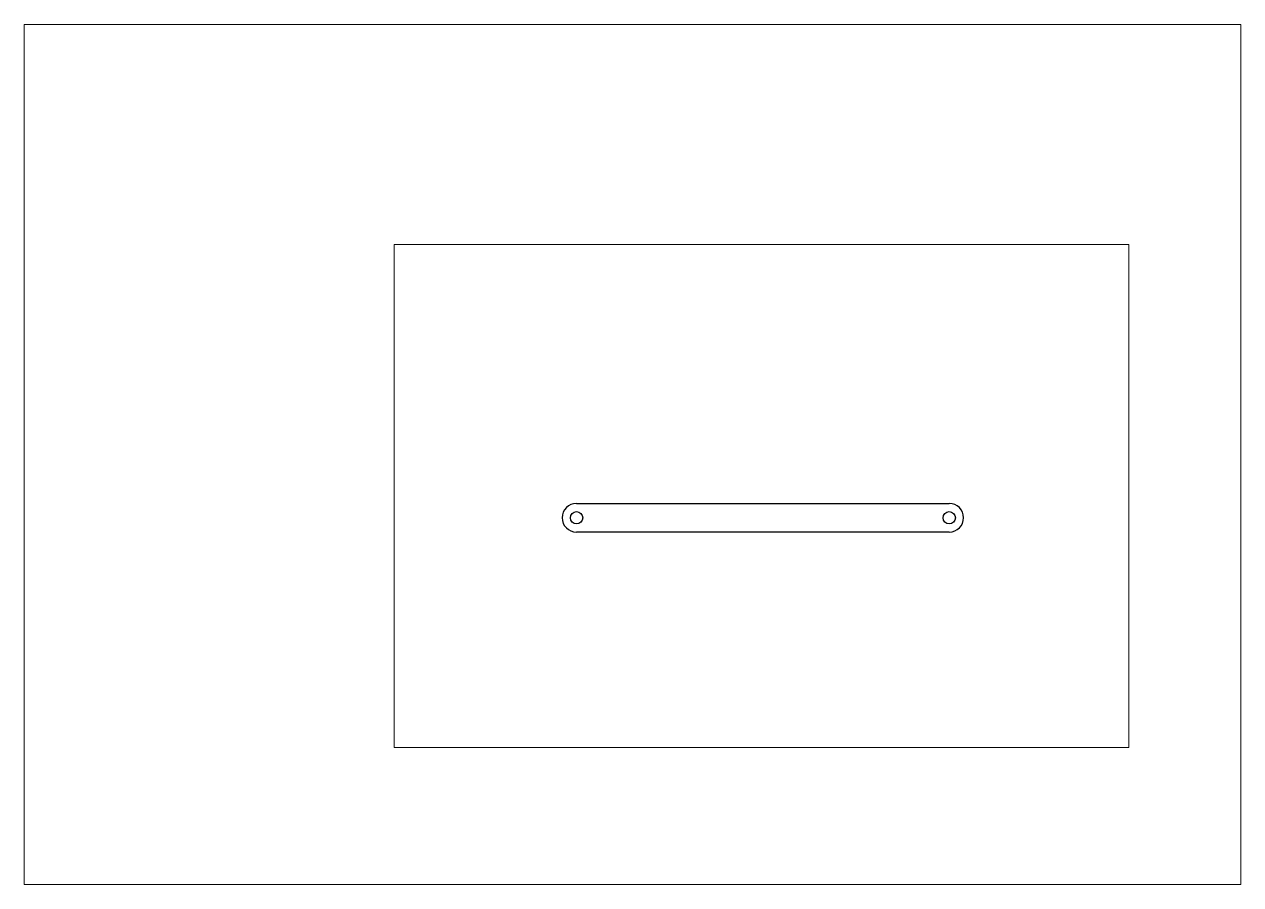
# Paper-space layout 'Layout1' of a CAD drawing. Extents: x 0 to 297, y 0 to 210.
# The model-space entities are those that its viewports show. They can reach past a viewport. Long polylines and large blocks are cut down to what shows.
import ezdxf

# ---------------------------------------------------------------- set-up
doc = ezdxf.new("R2010")
doc.units = 0
doc.header["$MEASUREMENT"] = 0

msp = doc.modelspace()

# ---------------------------------------------------------------- linework, layer by layer
at = {"color": 7, "linetype": 'Continuous'}
for p, q in [((134.83214, 93.056507), (225.83214, 93.056507)), ((225.83214, 86.056507), (134.83214, 86.056507))]:
    msp.add_line(p, q, dxfattribs=at)
for centre in [(134.83214, 89.556507), (225.83214, 89.556507)]:
    msp.add_circle(centre, 1.5, dxfattribs=at)
for centre, start, end in [((134.83214, 89.556507), 90, 270), ((225.83214, 89.556507), 270, 90)]:
    msp.add_arc(centre, 3.5, start, end, dxfattribs=at)

psp = doc.layouts.get("Layout1")

# ---------------------------------------------------------------- viewports
at = {"layer": '0', "color": 3, "linetype": 'Continuous'}
psp.add_viewport(center=(148.5, 105), size=(297, 210), view_center_point=(148.5, 105), view_height=210, dxfattribs=at)
psp.add_viewport(center=(180.0192, 94.883764), size=(179.36931, 122.82898), view_center_point=(180.0192, 94.883764), view_height=122.82898, status=3, dxfattribs=at)

doc.saveas('drawing.dxf')
